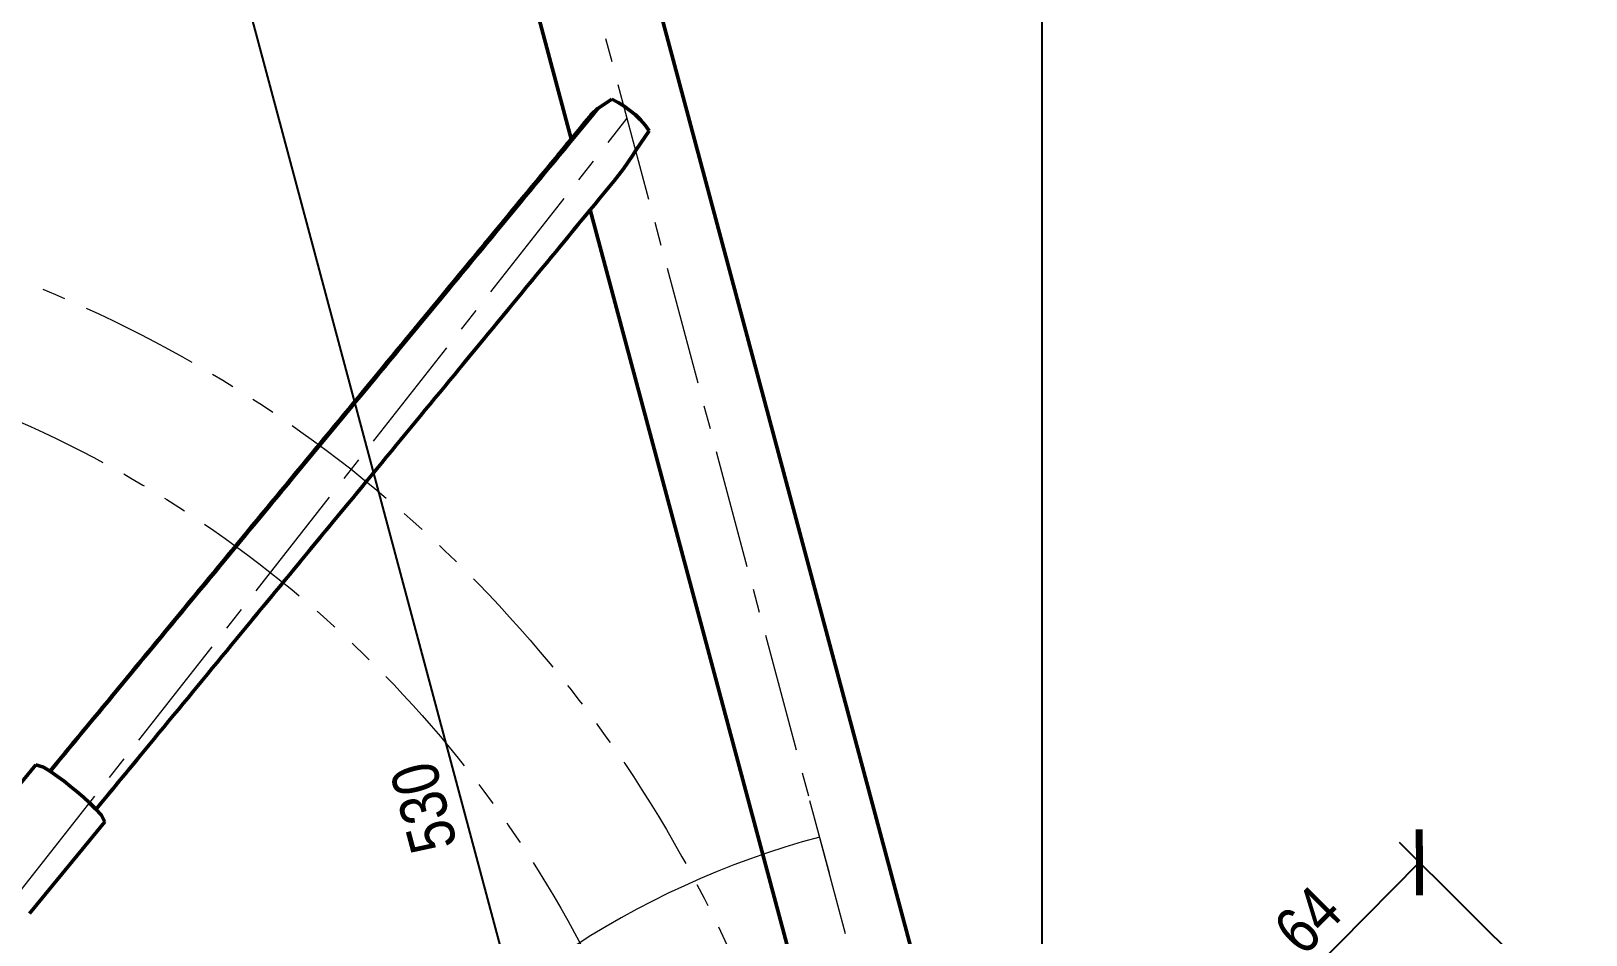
# Model space of a CAD drawing. Header units: millimetres. Extents: x -900 to 1100, y -668 to 717.
# Drawn here: x -270.5 to 145.4, y 196 to 437.6 of the extents above; entities that cross this region are included whole.
import ezdxf

# ---------------------------------------------------------------- set-up
doc = ezdxf.new("R2010")
doc.units = ezdxf.units.MM
doc.header["$LTSCALE"] = 10
doc.linetypes.add('CENTER', pattern=[5.08, 3.175, -0.635, 0.635, -0.635])
doc.linetypes.add('PHANTOM', pattern=[6.35, 3.175, -0.635, 0.635, -0.635, 0.635, -0.635])
for name, color, linetype, lineweight in [('CENTER', 1, 'CENTER', 18), ('DIM', 3, 'CONTINUOUS', 18), ('FRAME', 7, 'CONTINUOUS', 50), ('REFERENCE', 5, 'PHANTOM', 18)]:
    doc.layers.add(name, color=color, linetype=linetype, lineweight=lineweight)
doc.styles.add('OpenSansCondensed-Light', font='OpenSansCondensed-Light.ttf')
doc.dimstyles.new('EZDXF', dxfattribs={"dimtxt": 12.5, "dimasz": 12.5, "dimexe": 7.5, "dimexo": 5, "dimgap": 4, "dimtad": 1, "dimdec": 1, "dimzin": 12, "dimdsep": 46, "dimtxsty": 'OpenSansCondensed-Light', "dimblk": 'ARCHTICK', "dimcen": 2.5, "dimclrd": 3, "dimclre": 3, "dimadec": 1, "dimazin": 3, "dimtfac": 0.5, "dimtmove": 2, "dimatfit": 3})

# ---------------------------------------------------------------- blocks, each defined once
blk = doc.blocks.new('_ARCHTICK')
at = {"color": 0, "linetype": 'BYBLOCK', "const_width": 0.15}
blk.add_lwpolyline([(-0.5, -0.5), (0.5, 0.5)], dxfattribs=at)

msp = doc.modelspace()

# ---------------------------------------------------------------- linework, layer by layer
at = {"layer": 'CENTER'}
for p, q in [((0, 0), (-137.17, 511.94)), ((-398.58, 48.32), (-111.02, 414.31))]:
    msp.add_line(p, q, dxfattribs=at)
at = {"layer": 'DIM'}
msp.add_line((-56.94, 212.5), (-62.12, 231.82), dxfattribs=at)
msp.add_arc((0, 0), 230, 105, 180, dxfattribs=at)
at = {"layer": 'FRAME'}
for points in [[(-125.98, 408.73), (-147.87, 490.44)], [(6.29, 37.95), (-107.12, 461.2)], [(-265.34, 239.71), (-264.04, 241.27), (-262.75, 242.84), (-261.45, 244.41), (-260.15, 245.97), (-258.86, 247.54), (-257.56, 249.11), (-256.26, 250.68), (-254.97, 252.24), (-253.67, 253.81), (-252.37, 255.38), (-251.08, 256.94), (-249.78, 258.51), (-248.48, 260.08), (-247.18, 261.65), (-245.89, 263.21), (-244.59, 264.78), (-243.29, 266.35), (-242, 267.92), (-240.7, 269.48), (-239.4, 271.05), (-238.11, 272.62), (-236.81, 274.19), (-235.51, 275.75), (-234.22, 277.32), (-232.92, 278.89), (-231.62, 280.46), (-230.33, 282.02), (-229.03, 283.59), (-227.73, 285.16), (-226.44, 286.72), (-225.14, 288.29), (-223.84, 289.86), (-222.55, 291.43), (-221.25, 292.99), (-219.96, 294.56), (-218.66, 296.13), (-217.36, 297.7), (-216.07, 299.26), (-214.77, 300.83), (-213.47, 302.4), (-212.18, 303.97), (-210.88, 305.53), (-209.58, 307.1), (-208.29, 308.67), (-206.99, 310.24), (-205.69, 311.8), (-204.4, 313.37), (-203.1, 314.94), (-201.8, 316.51), (-200.5, 318.07), (-199.21, 319.64), (-197.91, 321.21), (-196.61, 322.77), (-195.32, 324.34), (-194.02, 325.91), (-192.72, 327.48), (-191.43, 329.04), (-190.13, 330.61), (-188.83, 332.18), (-187.54, 333.75), (-186.24, 335.31), (-184.94, 336.88), (-183.65, 338.45), (-182.35, 340.01), (-181.05, 341.58), (-179.76, 343.15), (-178.46, 344.72), (-177.16, 346.28), (-175.86, 347.85), (-174.57, 349.42), (-173.27, 350.98), (-171.97, 352.55), (-170.68, 354.12), (-169.38, 355.69), (-168.08, 357.25), (-166.79, 358.82), (-165.49, 360.39), (-164.19, 361.96), (-162.9, 363.52), (-161.6, 365.09), (-160.3, 366.66), (-159.01, 368.23), (-157.71, 369.79), (-156.41, 371.36), (-155.12, 372.93), (-153.82, 374.5), (-152.53, 376.06), (-151.23, 377.63), (-149.93, 379.2), (-148.64, 380.77), (-147.34, 382.33), (-146.04, 383.9), (-144.75, 385.47), (-143.45, 387.04), (-142.16, 388.61), (-140.86, 390.18), (-139.57, 391.74), (-138.27, 393.31), (-136.97, 394.88), (-135.68, 396.45), (-134.38, 398.02), (-133.09, 399.58), (-131.79, 401.15), (-130.5, 402.72), (-129.2, 404.29), (-127.91, 405.86), (-126.61, 407.43), (-125.32, 409), (-124.02, 410.56), (-122.72, 412.13), (-121.43, 413.7), (-120.13, 415.27), (-118.84, 416.84)], [(-118.84, 416.84), (-119.17, 416.57), (-119.5, 416.29), (-119.82, 416), (-120.14, 415.7), (-120.44, 415.4), (-120.73, 415.08), (-121.02, 414.75)], [(-115.13, 419.34), (-115.67, 419), (-116.21, 418.65), (-116.75, 418.31), (-117.28, 417.96), (-117.81, 417.6), (-118.33, 417.22), (-118.84, 416.84)], [(-115.13, 419.34), (-113.42, 418.51), (-111.81, 417.5), (-110.28, 416.38), (-108.83, 415.16), (-107.45, 413.85), (-106.18, 412.44), (-105.1, 410.88)], [(-265.43, 239.76), (-264.14, 241.33), (-262.85, 242.89), (-261.56, 244.45), (-260.27, 246.01), (-258.98, 247.58), (-257.69, 249.14), (-256.4, 250.7), (-255.12, 252.26), (-253.83, 253.83), (-252.54, 255.39), (-251.25, 256.95), (-249.96, 258.51), (-248.67, 260.08), (-247.38, 261.64), (-246.09, 263.2), (-244.8, 264.76), (-243.51, 266.33), (-242.22, 267.89), (-240.93, 269.45), (-239.64, 271.01), (-238.35, 272.58), (-237.06, 274.14), (-235.77, 275.7), (-234.49, 277.26), (-233.2, 278.83), (-231.91, 280.39), (-230.62, 281.95), (-229.33, 283.51), (-228.04, 285.07), (-226.75, 286.64), (-225.46, 288.2), (-224.17, 289.76), (-222.88, 291.32), (-221.59, 292.89), (-220.3, 294.45), (-219.01, 296.01), (-217.72, 297.57), (-216.43, 299.14), (-215.14, 300.7), (-213.86, 302.26), (-212.57, 303.82), (-211.28, 305.39), (-209.99, 306.95), (-208.7, 308.51), (-207.41, 310.07), (-206.12, 311.64), (-204.83, 313.2), (-203.54, 314.76), (-202.25, 316.32), (-200.96, 317.89), (-199.67, 319.45), (-198.38, 321.01), (-197.09, 322.57), (-195.8, 324.14), (-194.51, 325.7), (-193.23, 327.26), (-191.94, 328.82), (-190.65, 330.39), (-189.36, 331.95), (-188.07, 333.51), (-186.78, 335.07), (-185.49, 336.64), (-184.2, 338.2), (-182.91, 339.76), (-181.62, 341.32), (-180.33, 342.89), (-179.04, 344.45), (-177.75, 346.01), (-176.47, 347.57), (-175.18, 349.14), (-173.89, 350.7), (-172.6, 352.26), (-171.31, 353.82), (-170.02, 355.39), (-168.73, 356.95), (-167.44, 358.51), (-166.15, 360.07), (-164.86, 361.64), (-163.57, 363.2), (-162.28, 364.76), (-160.99, 366.32), (-159.7, 367.89), (-158.41, 369.45), (-157.12, 371.01), (-155.84, 372.57), (-154.55, 374.13), (-153.26, 375.7), (-151.97, 377.26), (-150.68, 378.82), (-149.39, 380.38), (-148.1, 381.95), (-146.81, 383.51), (-145.52, 385.07), (-144.23, 386.63), (-142.94, 388.19), (-141.65, 389.76), (-140.36, 391.32), (-139.07, 392.88), (-137.78, 394.44), (-136.49, 396), (-135.2, 397.56), (-133.91, 399.13), (-132.62, 400.69), (-131.33, 402.25), (-130.04, 403.81), (-128.75, 405.38), (-127.46, 406.94), (-126.17, 408.5), (-124.88, 410.06), (-123.59, 411.63), (-122.3, 413.19), (-121.02, 414.75)], [(-125.98, 408.73), (-126.36, 408.27), (-126.75, 407.8), (-127.13, 407.34), (-127.51, 406.87), (-127.89, 406.41), (-128.28, 405.95), (-128.66, 405.48)], [(-113.22, 399.1), (-111.97, 400.72), (-110.82, 402.4), (-109.7, 404.12), (-108.6, 405.84), (-107.49, 407.56), (-106.33, 409.24), (-105.1, 410.88)], [(-129.24, 404.79), (-129.27, 404.75), (-129.29, 404.71), (-129.32, 404.68), (-129.35, 404.64), (-129.38, 404.6), (-129.41, 404.57), (-129.44, 404.53)], [(-128.92, 405.16), (-128.92, 405.16), (-128.92, 405.16), (-128.92, 405.16), (-128.92, 405.16), (-128.92, 405.16), (-128.92, 405.16), (-128.92, 405.16)], [(-253.09, 229.58), (-251.79, 231.15), (-250.5, 232.72), (-249.2, 234.29), (-247.91, 235.86), (-246.61, 237.43), (-245.32, 239), (-244.02, 240.57), (-242.73, 242.14), (-241.43, 243.71), (-240.14, 245.28), (-238.84, 246.84), (-237.55, 248.41), (-236.25, 249.98), (-234.96, 251.55), (-233.66, 253.12), (-232.37, 254.69), (-231.07, 256.26), (-229.78, 257.83), (-228.48, 259.4), (-227.18, 260.97), (-225.89, 262.54), (-224.59, 264.11), (-223.3, 265.68), (-222, 267.25), (-220.71, 268.82), (-219.41, 270.39), (-218.12, 271.96), (-216.82, 273.53), (-215.53, 275.1), (-214.23, 276.67), (-212.94, 278.24), (-211.64, 279.8), (-210.35, 281.37), (-209.05, 282.94), (-207.76, 284.51), (-206.46, 286.08), (-205.17, 287.65), (-203.87, 289.22), (-202.58, 290.79), (-201.28, 292.36), (-199.99, 293.93), (-198.69, 295.5), (-197.4, 297.07), (-196.1, 298.64), (-194.81, 300.21), (-193.51, 301.78), (-192.22, 303.35), (-190.92, 304.92), (-189.63, 306.49), (-188.33, 308.06), (-187.04, 309.63), (-185.74, 311.2), (-184.44, 312.76), (-183.15, 314.33), (-181.85, 315.9), (-180.56, 317.47), (-179.26, 319.04), (-177.97, 320.61), (-176.67, 322.18), (-175.38, 323.75), (-174.08, 325.32), (-172.79, 326.89), (-171.49, 328.46), (-170.2, 330.03), (-168.9, 331.6), (-167.61, 333.17), (-166.31, 334.74), (-165.02, 336.31), (-163.72, 337.88), (-162.42, 339.45), (-161.13, 341.01), (-159.83, 342.58), (-158.54, 344.15), (-157.24, 345.72), (-155.95, 347.29), (-154.65, 348.86), (-153.36, 350.43), (-152.06, 352), (-150.77, 353.57), (-149.47, 355.14), (-148.18, 356.71), (-146.88, 358.28), (-145.59, 359.85), (-144.29, 361.42), (-143, 362.99), (-141.7, 364.56), (-140.41, 366.13), (-139.11, 367.7), (-137.82, 369.27), (-136.52, 370.84), (-135.23, 372.41), (-133.93, 373.98), (-132.64, 375.55), (-131.34, 377.12), (-130.05, 378.69), (-128.76, 380.26), (-127.46, 381.83), (-126.17, 383.4), (-124.87, 384.97), (-123.58, 386.54), (-122.28, 388.11), (-120.99, 389.68), (-119.69, 391.25), (-118.4, 392.82), (-117.1, 394.39), (-115.81, 395.96), (-114.51, 397.53), (-113.22, 399.1)], [(-139.6, 392.24), (-140.97, 390.57), (-142.35, 388.9), (-143.73, 387.24), (-145.1, 385.57), (-146.48, 383.9), (-147.86, 382.24), (-149.23, 380.57)], [(-120.9, 389.78), (-122.23, 388.17), (-123.56, 386.56), (-124.89, 384.95), (-126.22, 383.34), (-127.55, 381.72), (-128.87, 380.11), (-130.2, 378.5), (-131.53, 376.89), (-132.86, 375.28), (-134.19, 373.67), (-135.52, 372.06), (-136.85, 370.45), (-138.18, 368.83), (-139.5, 367.22), (-140.83, 365.61), (-142.16, 364), (-143.49, 362.39), (-144.82, 360.78), (-146.15, 359.17), (-147.48, 357.56), (-148.81, 355.94), (-150.14, 354.33), (-151.47, 352.72), (-152.8, 351.11), (-154.13, 349.5), (-155.45, 347.89)], [(-20.82, 16.28), (-120.9, 389.78)], [(-152.88, 376.15), (-154.36, 374.36), (-155.84, 372.57), (-157.31, 370.78), (-158.79, 368.99), (-160.27, 367.21), (-161.74, 365.42), (-163.22, 363.63), (-164.7, 361.84), (-166.17, 360.05), (-167.65, 358.26), (-169.12, 356.47)], [(-193.99, 326.33), (-195.37, 324.66), (-196.75, 322.99), (-198.13, 321.31), (-199.51, 319.64), (-200.89, 317.97), (-202.27, 316.3), (-203.65, 314.62), (-205.03, 312.95), (-206.41, 311.28), (-207.79, 309.61), (-209.17, 307.93), (-210.55, 306.26), (-211.93, 304.59), (-213.31, 302.92), (-214.69, 301.24), (-216.07, 299.57), (-217.45, 297.9), (-218.83, 296.23), (-220.21, 294.56), (-221.59, 292.88), (-222.97, 291.21), (-224.36, 289.54)], [(-180.61, 317.42), (-181.94, 315.8), (-183.27, 314.19), (-184.6, 312.58), (-185.93, 310.97), (-187.25, 309.36), (-188.58, 307.75), (-189.91, 306.14), (-191.24, 304.53), (-192.57, 302.91), (-193.9, 301.3), (-195.23, 299.69), (-196.56, 298.08), (-197.89, 296.47), (-199.22, 294.86), (-200.55, 293.25), (-201.88, 291.64), (-203.21, 290.02), (-204.54, 288.41), (-205.87, 286.8), (-207.2, 285.19), (-208.53, 283.58), (-209.86, 281.97), (-211.19, 280.36)], [(-253.53, 254.19), (-255.02, 252.38), (-256.5, 250.58), (-257.99, 248.78), (-259.48, 246.98), (-260.97, 245.17), (-262.45, 243.37), (-263.94, 241.57), (-265.43, 239.76)], [(-289.43, 216.96), (-269.22, 241.45)], [(-269.22, 241.45), (-267.16, 240.82), (-265.26, 239.65), (-263.43, 238.38), (-261.64, 237.05), (-259.88, 235.67), (-258.16, 234.25), (-256.47, 232.79), (-254.83, 231.28), (-253.23, 229.72), (-251.72, 228.08), (-250.71, 226.18)], [(-241.17, 244.02), (-242.66, 242.21), (-244.15, 240.41), (-245.64, 238.6), (-247.13, 236.8), (-248.62, 234.99), (-250.11, 233.19), (-251.6, 231.38), (-253.09, 229.58)], [(-270.92, 201.69), (-250.71, 226.18)]]:
    msp.add_lwpolyline(points, dxfattribs=at)
at = {"layer": 'REFERENCE'}
for radius in [346, 311]:
    msp.add_circle((-398.58, 48.32), radius, dxfattribs=at)

# ---------------------------------------------------------------- dimensions: what is measured, and where the dimension line sits
at = {"layer": 'DIM'}
msp.add_linear_dim(base=(0, 588), p1=(0, 0), p2=(406, 498), dimstyle='EZDXF', dxfattribs=at).render()
for base, p1, p2, angle in [((-86.93, -23.29), (0, 0), (-137.17, 511.94), 105), ((556, 0), (0, 0), (406, 498), 90), ((55.82, 169.95), (112.64, 113.63), (157.69, 159.09), 45.2516)]:
    msp.add_linear_dim(base=base, p1=p1, p2=p2, angle=angle, dimstyle='EZDXF', dxfattribs=at).render()

doc.saveas('drawing.dxf')
